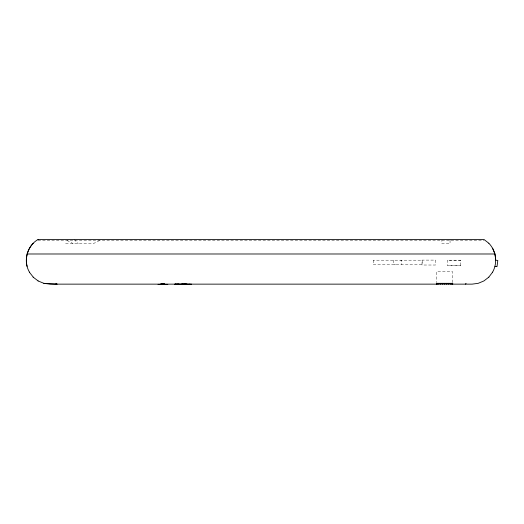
<?xml version="1.0" encoding="UTF-8"?>
<svg xmlns="http://www.w3.org/2000/svg" width="524" height="524" viewBox="0 0 524 524"><rect width="100%" height="100%" fill="white"/><g stroke="black" fill="none" stroke-linecap="round" stroke-linejoin="round"><path stroke-width="0.39" stroke-dasharray="2.62 1.97" d="M460.747 265.321L460.747 260.192L447.273 260.192L447.273 265.321L460.747 265.321L447.273 265.321M99.612 240.477L93.423 243.575L64.937 243.575M38.036 240.686L483.94 240.686M400.506 260.192L401.777 260.192L401.777 264.731M394.231 264.731L395.561 264.731M66.993 240.477L73.183 243.575M74.12 239.448L78.246 243.575M460.747 260.192L447.273 260.192M452.716 282.554L452.716 271.753L436.387 271.753L436.387 282.554M450.044 240.136L450.044 243.575L441.883 243.575L441.883 240.136M393.609 260.192L393.609 264.731M373.199 260.192L373.199 264.731L422.187 264.731L422.187 260.192L373.199 260.192M435.477 260.107L435.477 265.02L422.003 265.02L422.003 260.107L435.477 260.107"/><path stroke-width="0.79" d="M38.134 239.448C26.986 245.743 22.899 261.175 29.468 272.166M492.593 272.166C497.787 262.969 496.221 250.806 488.827 243.254M465.535 284.139L466.033 283.327M33.235 243.254C27.418 249.345 25.087 258.221 27.104 266.389M488.827 277.124L492.606 272.166M488.84 277.124L483.927 280.93L478.216 283.327L472.085 284.139L49.931 284.139L43.846 283.327L38.036 280.93M38.036 239.448L483.94 239.448L488.84 243.254M27.006 253.989L494.97 253.989L495.763 260.192L497.8 260.461L496.994 266.657L494.97 266.389L496.176 266.552M158.019 284.349L167.818 284.349M160.567 284.552L164.719 284.552L164.706 284.139M43.846 283.327L57.109 284.139L56.042 283.327M33.136 277.124L38.134 280.93M29.37 272.166L33.235 277.124M56.238 283.327L56.802 284.139M492.593 248.212L494.957 253.989M452.716 284.139L452.716 283.327L436.387 283.327L436.387 284.139M452.435 283.327L452.435 284.139M451.623 283.327L451.623 284.139M450.326 283.327L450.326 284.139M448.636 283.327L448.636 284.139M446.664 283.327L446.664 284.139M444.549 283.327L444.549 284.139M442.439 283.327L442.439 284.139M440.468 283.327L440.468 284.139M438.778 283.327L438.778 284.139M437.481 283.327L437.481 284.139M436.662 283.327L436.662 284.139M191.221 284.139L191.221 284.552L174.898 284.552L174.898 284.139M191.064 284.139L191.064 284.552M190.782 284.139L190.782 284.552M190.317 284.139L190.317 284.552M189.649 284.139L189.649 284.552M189.321 284.139L189.321 284.552M189.184 284.139L189.184 284.552M188.954 284.139L188.954 284.552M188.234 284.139L188.234 284.552M187.716 284.139L187.716 284.552M187.441 284.139L187.441 284.552M187.055 284.139L187.055 284.552M186.937 284.139L186.957 284.552M186.793 284.552L186.793 284.139L186.662 284.552M186.577 284.552L186.551 284.139L186.511 284.552M186.328 284.139L186.328 284.552M186.243 284.139L186.243 284.552M186.164 284.139L186.144 284.552M185.981 284.139L185.941 284.552M185.765 284.139L185.765 284.552M185.686 284.139L185.686 284.552M185.588 284.139L185.588 284.552M185.483 284.139L185.457 284.552M185.365 284.139L185.345 284.552M185.26 284.139L185.247 284.552M185.149 284.139L185.149 284.552M185.018 284.139L185.018 284.552M184.907 284.139L184.992 284.552M184.802 284.139L184.88 284.552M184.684 284.139L184.776 284.552M184.592 284.139L184.579 284.552L184.546 284.139M184.369 284.139L184.35 284.552M184.317 284.139L184.31 284.552M184.232 284.139L184.232 284.552M184.042 284.139L184.016 284.552M183.858 284.552L183.813 284.139L183.793 284.552M183.675 284.139L183.583 284.552M183.557 284.139L183.485 284.552M183.393 284.139L183.38 284.552M183.289 284.139L183.289 284.552M183.112 284.139L183.112 284.552M182.942 284.139L182.928 284.552M182.745 284.139L182.745 284.552M182.49 284.139L182.542 284.552M182.45 284.139L182.45 284.552M182.359 284.139L182.359 284.552M182.267 284.139L182.267 284.552M182.057 284.139L182.097 284.552M182.024 284.139L182.044 284.552M181.782 284.139L181.782 284.552M181.69 284.139L181.69 284.552M181.514 284.139L181.514 284.552M181.14 284.139L181.14 284.552M180.977 284.139L181.042 284.552M180.878 284.139L180.878 284.552M180.472 284.139L180.472 284.552M179.929 284.139L179.974 284.552M179.594 284.139L179.575 284.552M179.136 284.139L179.136 284.552M179.025 284.139L179.051 284.552M178.907 284.139L178.907 284.552M178.782 284.139L178.782 284.552M178.658 284.139L178.658 284.552M178.357 284.139L178.376 284.552M178.271 284.139L178.258 284.552M178.108 284.139L178.108 284.552M177.813 284.139L177.833 284.552M177.61 284.139L177.629 284.552M177.538 284.139L177.538 284.552M177.335 284.139L177.335 284.552M177.151 284.139L177.145 284.552M177.092 284.139L177.092 284.552M176.778 284.139L176.798 284.552M176.667 284.139L176.667 284.552M176.588 284.139L176.588 284.552M176.47 284.139L176.464 284.552M175.887 284.139L175.887 284.552M175.782 284.139L175.782 284.552M175.612 284.139L175.612 284.552M175.455 284.139L175.455 284.552M175.291 284.139L175.291 284.552M175.147 284.139L175.16 284.552M174.996 284.139L174.964 284.552M164.654 284.139L164.621 284.552M164.529 284.139L164.582 284.552M164.412 284.139L164.471 284.552M164.333 284.552L164.254 284.139L164.208 284.552M164.051 284.139L164.084 284.552M163.96 284.139L164.025 284.552M163.861 284.139L163.894 284.552M163.776 284.139L163.75 284.552M163.658 284.139L163.671 284.552M163.527 284.139L163.521 284.552M163.462 284.139L163.436 284.552M163.377 284.139L163.37 284.552M163.193 284.139L163.219 284.552M163.075 284.139L163.088 284.552M162.977 284.139L162.964 284.552L162.879 284.139M162.748 284.139L162.794 284.552M162.682 284.139L162.689 284.552M162.519 284.139L162.564 284.552M162.466 284.139L162.427 284.552M162.335 284.139L162.335 284.552M162.211 284.552L162.217 284.139L162.126 284.552M162.014 284.139L162.06 284.552M161.909 284.139L161.942 284.552M161.759 284.139L161.805 284.552M161.706 284.139L161.687 284.552M161.575 284.139L161.589 284.552M161.451 284.139L161.464 284.552M161.366 284.139L161.32 284.552L161.241 284.139M161.11 284.139L161.13 284.552M161.025 284.139L161.038 284.552M160.966 284.139L160.901 284.552M160.822 284.139L160.822 284.552M160.685 284.552L160.652 284.139L160.639 284.552M188.83 284.552L188.83 284.139L188.764 284.552"/></g></svg>
